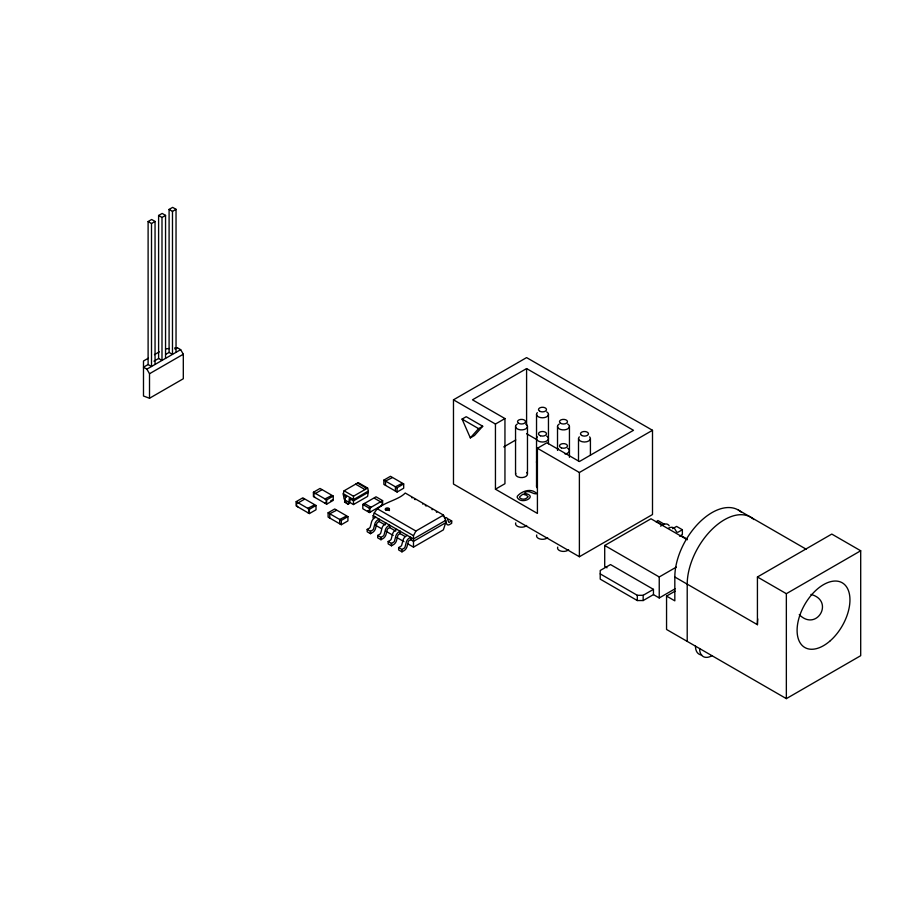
<?xml version="1.0" encoding="UTF-8"?>
<svg xmlns="http://www.w3.org/2000/svg" width="906" height="906" viewBox="0 0 906 906"><rect width="100%" height="100%" fill="white"/><g stroke="black" fill="none" stroke-linecap="round" stroke-linejoin="round"><path stroke-width="1.36" d="M348.776 501.845L353.465 504.551L353.465 496.216L344.087 490.803L343.295 493.691L344.087 499.138M344.087 490.803L358.244 482.638L367.621 488.051L368.414 490.995L367.621 496.386L353.465 504.551M373 517.972C374.201 502.887 396.601 502.184 405.22 493.023L443.476 515.106L445.707 520.35L445.707 522.739L443.351 529.885L413.487 547.133L407.53 543.691M413.487 547.133L413.487 535.684L415.888 531.029L443.476 515.106M345.605 501.109L344.563 502.06C345.277 500.497 345.492 493.566 346.217 496.941M470.327 437.881L478.595 428.629L482.728 426.239L466.205 416.703L462.071 419.082L470.327 437.881L474.461 435.492L482.728 426.239M148.369 358.187L143.488 361.007L143.488 396.013L149.513 398.255L149.513 373.736L146.874 369.161L143.488 367.202L148.108 364.54L148.108 221.54L151.664 219.49L155.051 221.438L155.051 364.439M153.975 361.154L158.607 358.482L158.607 215.481L162.163 213.431L165.549 215.39L165.549 358.38M165.628 354.427L169.094 352.423L169.094 209.422L172.65 207.372L176.036 209.331L176.036 352.321M148.108 221.54L151.506 223.499L155.051 221.438M158.607 215.481L161.993 217.44L165.549 215.39M169.094 209.422L172.48 211.381L176.036 209.331M154.462 354.665L159.343 351.856M174.96 349.036L177.27 347.7L180.668 349.659L183.306 354.235L183.306 378.753L149.513 398.255M146.874 369.161L180.668 349.659M149.513 373.736L183.306 354.235M453.476 399.818L526.59 357.598L652.501 430.293L652.501 514.529L579.387 556.737L453.476 484.053L453.476 399.818L495.446 424.042L504.948 418.561L504.948 483.713L495.446 489.195L495.446 424.042M296.183 501.652L302.797 497.836L316.013 505.469L316.013 509.761L309.399 513.577L296.183 505.944L296.183 501.652L309.399 509.285L316.013 505.469M495.446 489.195L537.417 513.43L537.417 448.277L546.918 442.785L579.387 461.539L633.498 430.293L526.59 368.572L472.479 399.818L504.948 418.561M313.419 492.252L320.033 488.447L333.249 496.069L333.249 500.361L326.647 504.178L313.419 496.556L313.419 492.252L326.647 499.885L333.249 496.069M330.633 500.927L332.842 499.648M353.465 496.216L367.621 488.051M368.414 492.252L353.533 500.848L350.328 499.002L349.773 501.822A2.344 1.348 -60 0 1 349.75 502.456L348.402 504.28L344.563 502.06M383.861 480.112L390.475 476.296L403.691 483.929L403.691 488.221L397.077 492.037L383.861 484.404L383.861 480.112L397.077 487.745L403.691 483.929M328.108 512.796L334.71 508.979L347.927 516.601L347.927 520.905L341.324 524.71L328.108 517.088L328.108 512.796L341.324 520.418L347.927 516.601M368.414 490.995L353.533 499.591L343.295 493.691M344.563 500.814C351.426 510.271 347.61 494.563 350.328 499.002M362.808 504.438L376.024 496.805L382.626 500.622L382.626 504.914L369.41 512.547L362.808 508.73L362.808 504.438L369.41 508.255L382.626 500.622M363.215 504.676L364.45 503.476L371.064 507.292L369.829 508.493L369.829 511.822L371.064 511.584M375.854 517.224L374.144 518.232A4.473 2.582 -60 0 0 371.596 521.777L370.26 526.896A1.54 0.883 -60 0 1 369.388 528.107L367.179 529.387L367.179 531.777L370.486 533.679L372.581 532.468A4.462 2.582 -60 0 0 375.56 528.334L376.737 523.77A1.552 0.895 -60 0 1 377.768 522.32L379.161 521.516L385.152 524.982M503.747 446.918L515.774 439.976M367.179 529.387L370.486 531.301L372.694 530.01A1.54 0.883 -60 0 0 373.566 528.798L374.903 523.691A4.473 2.582 -60 0 1 377.44 520.146L379.161 519.138L379.161 521.516M386.352 523.283L384.631 524.291A4.473 2.582 -60 0 0 382.094 527.836L380.758 532.955A1.54 0.883 -60 0 1 379.886 534.166L377.677 535.446L377.677 537.836L380.973 539.738L383.079 538.526A4.462 2.582 -60 0 0 386.047 534.393L387.224 529.829A1.552 0.895 -60 0 1 388.266 528.379L389.648 527.575L395.775 531.12M377.677 535.446L380.973 537.36L383.181 536.069A1.54 0.883 -60 0 0 384.053 534.857L385.401 529.75A4.473 2.582 -60 0 1 387.938 526.193L389.648 525.197L389.648 527.575M396.839 529.342L395.129 530.35A4.473 2.582 -60 0 0 392.581 533.894L391.245 539.002A1.54 0.883 -60 0 1 390.373 540.214L388.164 541.505L388.164 543.894L391.471 545.797L393.566 544.585A4.462 2.582 -60 0 0 396.545 540.452L397.723 535.888A1.552 0.895 -60 0 1 398.753 534.438L400.146 533.634L400.146 531.244L398.425 532.252A4.473 2.582 -60 0 0 395.888 535.797L394.552 540.916A1.54 0.883 -60 0 1 393.68 542.128L391.471 543.407L388.164 541.505M407.326 535.401L405.616 536.409A4.473 2.582 -60 0 0 403.079 539.953L401.732 545.061A1.54 0.883 -60 0 1 400.871 546.273L398.651 547.564L398.651 549.942L401.958 551.856L404.065 550.644A4.462 2.582 -60 0 0 407.032 546.499L408.21 541.947A1.552 0.895 -60 0 1 409.24 540.497L410.633 539.693L410.633 537.303L408.923 538.311A4.473 2.582 -60 0 0 406.386 541.856L405.039 546.975A1.54 0.883 -60 0 1 404.167 548.187L401.958 549.466L398.651 547.564M445.707 520.35L413.487 538.957L373 515.582M445.707 522.739L413.487 541.335L410.803 539.783L410.803 537.405M445.288 520.384A1.552 0.895 -60 0 1 445.446 520.633L446.624 523.838A4.462 2.582 -60 0 0 449.591 524.54L451.698 523.328L451.698 520.95L449.489 522.218A1.54 0.883 -60 0 1 448.617 522.003L447.27 518.436A4.473 2.582 -60 0 0 444.733 517.824L444.461 517.972M537.417 448.277L579.387 472.502L652.501 430.293M607.02 567.802L604.71 566.465L604.71 545.48L650.972 518.776L687.326 539.761M656.25 521.969L657.903 520.542L664.506 524.348M660.565 526.114L663.26 524.585A10.487 6.059 -60 0 1 668.877 525.355L669.172 525.786M679.557 536.137L682.365 534.517L682.365 529.738L678.39 532.026A3.522 2.038 -60 0 1 676.499 531.765L674.664 528.696A10.487 6.059 -60 0 0 669.047 527.926L668.458 528.232M604.71 545.48L659.24 576.963L676.284 567.122M600.214 573.883L637.303 595.299L643.169 595.299L653.452 589.364L653.452 594.608L643.169 600.542L637.303 600.542L600.214 579.138L600.214 570.497L610.497 564.563L653.452 589.364M653.452 594.608L659.24 597.949L675.061 588.809M741.493 512.377A52.571 30.351 -60 0 0 700.044 521.788A52.571 30.351 -60 0 0 674.823 576.997L757.427 624.698L757.427 576.997L831.787 534.076L860.7 550.769L860.7 655.695L786.351 698.628L666.556 629.466L666.556 596.08L675.061 591.165M757.427 576.997L786.351 593.69L860.7 550.769M672.603 528.685L676.589 526.409L682.365 529.738M165.526 348.901L169.445 348.504M174.665 347.961L177.27 347.7M738.288 510.01L806.363 549.308M810.938 594.404C834.924 600.746 816.748 632.241 799.251 614.63M526.59 433.725L536.307 439.342M681.584 535.922L687.36 539.263M656.25 521.494L662.852 525.31M462.071 419.082L478.595 428.629M666.556 596.08L674.823 600.848L674.823 576.997M169.094 352.423L172.48 354.382L172.48 211.381M448.391 519.036L451.698 520.95M158.607 358.482L161.993 360.429L161.993 217.44M357.53 483.045L366.896 488.459M355.605 484.155L364.982 489.568M148.108 364.54L151.506 366.488L151.506 223.499M377.643 508.945L415.888 531.029M343.295 494.936L346.488 496.782M374.121 512.955L413.487 535.684M367.621 510.554L369.829 511.822M345.118 500.123L348.946 502.332M405.095 536.499L400.305 533.725L400.305 531.346M375.356 525.118L381.313 528.56M386.081 531.312L393.227 535.435M396.805 537.507L403.951 541.629M303.204 498.549L304.439 499.263L297.836 503.079L296.59 502.366L296.59 505.707L297.836 506.896M444.076 516.76L443.974 516.533A4.473 2.582 -60 0 0 442.66 515.661M786.351 593.69L786.351 698.628M687.212 641.391L687.212 584.155A52.571 30.351 -60 0 1 712.433 528.945A52.571 30.351 -60 0 1 753.883 519.534M659.24 576.963L659.24 597.949M643.169 595.299L643.169 600.542M637.303 595.299L637.303 600.542M590.418 438.572L590.418 455.401M579.387 472.502L579.387 556.737M578.504 438.572L578.504 461.018M569.444 426.454L569.444 457.315M557.518 426.454L557.518 450.305M548.458 414.336L548.458 443.804M536.533 414.336L536.533 486.262M527.473 426.454L527.473 474.155M526.59 368.572L526.59 425.412M515.548 426.454L515.548 474.155M402.038 483.453L395.424 486.794L395.424 491.086M401.958 549.466L401.958 551.856M397.077 487.745L397.077 492.037M392.117 477.734L385.514 481.063L385.514 485.356M391.471 543.407L391.471 545.797M380.973 505.865L382.219 504.676L382.219 501.335L380.973 502.049L374.371 498.232M380.973 537.36L380.973 539.738M370.486 531.301L370.486 533.679M369.41 508.255L369.41 512.547M348.402 503.034L348.402 504.28M346.285 516.126L339.671 519.466L339.671 523.759M341.324 520.418L341.324 524.71M336.364 510.406L329.761 513.747L329.761 518.039M331.596 495.593L324.994 498.934L326.228 500.123L326.228 503.464L324.994 503.226M326.647 499.885L326.647 504.178M321.687 489.874L315.073 493.691L313.838 492.977L313.838 496.307L315.073 497.507M314.359 504.993L307.746 508.323L308.991 509.523L308.991 512.853L307.746 512.615M309.399 509.285L309.399 513.577M568.64 549.704A5.957 3.443 0 0 1 561.199 551.165A5.957 3.443 0 0 1 557.722 547.099M547.654 537.586A5.957 3.443 0 0 1 540.214 539.047A5.957 3.443 0 0 1 536.737 534.982M526.669 525.48A5.957 3.443 0 0 1 519.229 526.941A5.957 3.443 0 0 1 515.752 522.864M589.625 436.851A5.957 3.443 0 0 1 584.461 442.015A5.957 3.443 0 0 1 579.308 436.851M567.688 448.255A5.957 3.443 0 0 1 565.027 454.008M557.722 449.795A5.957 3.443 0 0 1 558.322 448.968M536.737 462.932A5.957 3.443 0 0 1 536.737 461.143M546.714 411.902A5.957 3.443 0 0 1 547.065 416.556A5.957 3.443 0 0 1 539.081 417.156A5.957 3.443 0 0 1 537.337 412.615M526.669 472.434A5.957 3.443 0 0 1 522.286 477.564A5.957 3.443 0 0 1 515.752 473.26M525.729 424.019A5.957 3.443 0 0 1 525.729 428.889A5.957 3.443 0 0 1 517.303 428.889A5.957 3.443 0 0 1 517.303 424.019M567.688 424.019A5.957 3.443 0 0 1 567.688 428.889A5.957 3.443 0 0 1 559.262 428.889A5.957 3.443 0 0 1 559.262 424.019M546.714 436.137A5.957 3.443 0 0 1 547.065 440.78A5.957 3.443 0 0 1 539.081 441.392A5.957 3.443 0 0 1 537.337 436.851M537.337 487.983A5.957 3.443 0 0 1 536.737 485.378M757.427 624.698A52.571 30.351 -60 0 1 757.756 618.911M711.991 655.706A17.52 10.113 -60 0 1 699.602 648.549M701.663 654.981A17.52 10.113 -60 0 1 695.468 646.159M385.367 509.761A2.072 1.189 0 0 1 388.153 508.968A2.072 1.189 0 0 1 389.161 510.667M414.495 499.399A4.473 2.582 -60 0 1 415.254 499.648M411.72 497.62A4.473 2.582 -60 0 1 412.162 497.915M425.254 505.491A4.473 2.582 -60 0 1 426.137 506.08M422.649 503.974A4.473 2.582 -60 0 1 422.83 504.178M431.879 509.602A4.473 2.582 -60 0 1 432.445 509.648M436.239 511.765A4.473 2.582 -60 0 1 436.783 512.388M536.669 493.544C533.498 495.254 528.504 488.527 524.314 493.283C539.41 495.876 521.21 505.707 517.179 497.269L517.337 496.228C521.663 490.95 531.482 487.734 536.669 493.544M527.904 496.862C526.375 499.319 522.422 499.931 520.146 498.141A2.82 1.631 0 0 1 519.738 496.76L522.864 494.155L526.669 495.299L527.904 496.862M561.482 447.915A3.998 2.31 0 0 0 567.473 445.911A3.998 2.31 0 0 0 561.482 443.917A3.998 2.31 0 0 0 561.482 447.915M581.641 435.435A3.998 2.31 0 0 0 588.322 434.393A3.998 2.31 0 0 0 583.43 431.573A3.998 2.31 0 0 0 581.641 435.435M518.685 423.317A3.998 2.31 0 0 0 525.367 422.287A3.998 2.31 0 0 0 520.474 419.455A3.998 2.31 0 0 0 518.685 423.317M539.67 411.199A3.998 2.31 0 0 0 546.352 410.169A3.998 2.31 0 0 0 541.46 407.338A3.998 2.31 0 0 0 539.67 411.199M540.497 435.797A3.998 2.31 0 0 0 546.488 433.804A3.998 2.31 0 0 0 540.497 431.8A3.998 2.31 0 0 0 540.497 435.797M560.655 423.317A3.998 2.31 0 0 0 567.337 422.287A3.998 2.31 0 0 0 562.445 419.455A3.998 2.31 0 0 0 560.655 423.317M830.36 640.689A37.384 21.585 -60 0 0 842.218 582.785A37.384 21.585 -60 0 0 797.993 622.003A37.384 21.585 -60 0 0 830.36 640.689M386.33 510.146A2.072 1.189 0 0 0 389.433 509.115A2.072 1.189 0 0 0 386.33 508.085A2.072 1.189 0 0 0 386.33 510.146"/></g></svg>
